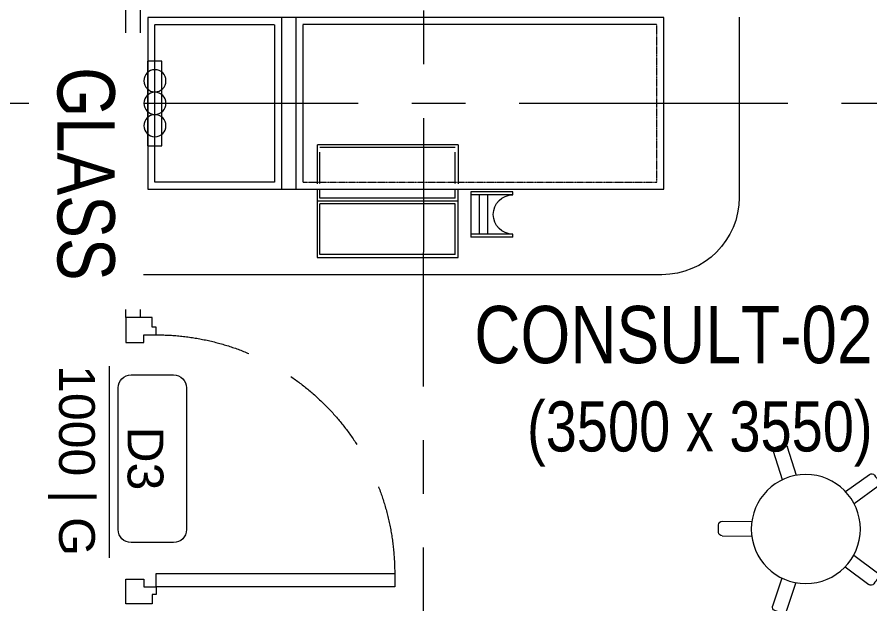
# Model space of a CAD drawing. Header units: metres. Extents: x 60101 to 1133747, y -540 to 107947.
# Drawn here: x 570184 to 573162, y 51377 to 53427 of the extents above; entities that cross this region are included whole.
import ezdxf
from ezdxf.enums import TextEntityAlignment as Align

# ---------------------------------------------------------------- set-up
doc = ezdxf.new("R2010")
doc.units = ezdxf.units.M
doc.header["$LTSCALE"] = 5
doc.header["$PDMODE"] = 3
doc.header["$PDSIZE"] = 20
for name, pattern in [('CENTER', [2, 1.25, -0.25, 0.25, -0.25]), ('DASHED', [0.75, 0.5, -0.25]), ('HIDDEN2', [0.1875, 0.125, -0.0625])]:
    doc.linetypes.add(name, pattern=pattern)
for name, color, linetype in [('A-DIM', 2, 'Continuous'), ('A-TEXT', 3, 'Continuous'), ('A-TEXT-DOOR', 11, 'Continuous')]:
    doc.layers.add(name, color=color, linetype=linetype)
for name, color, linetype, lineweight in [('A-Door', 11, 'Continuous', 15), ('A-DOOR-FRAM', 11, 'Continuous', 9), ('A-FLOR-GRID', 252, 'CENTER', 9), ('A-FURN-FREE', 253, 'Continuous', 5), ('A-WIND', 152, 'Continuous', 5)]:
    doc.layers.add(name, color=color, linetype=linetype, lineweight=lineweight)
doc.styles.add('Arial', font='arial.ttf', dxfattribs={"height": 135})
doc.styles.add('CEN GOTHIC', font='GOTHIC.TTF', dxfattribs={"width": 0.7})
doc.styles.add('century', font='GOTHIC.TTF', dxfattribs={"width": 0.8})
doc.linetypes.add('ZIGZAG', pattern='A,0.0001,-0.2,[131,ltypeshp.shx,S=0.2,R=0,X=-0.2,Y=0],-0.4,[131,ltypeshp.shx,S=0.2,R=180,X=0.2,Y=0],-0.2', length=0.8001)
doc.dimstyles.new('1-50', dxfattribs={"dimscale": 50, "dimtxt": 5, "dimasz": 1.25, "dimexe": 1, "dimexo": 1, "dimgap": 0, "dimtad": 0, "dimdec": 0, "dimrnd": 5, "dimzin": 12, "dimdsep": 46, "dimtxsty": 'CEN GOTHIC', "dimblk": 'ARCHTICK', "dimcen": 1, "dimdle": 1, "dimclrd": 6, "dimclre": 6, "dimclrt": 256, "dimadec": 0, "dimazin": 3, "dimtfac": 1, "dimtdec": 0, "dimtmove": 1, "dimatfit": 2, "dimfxl": 5, "dimfxlon": 1, "dimtvp": 0.75, "dimtolj": 1, "dimtzin": 12, "dimlwd": 18, "dimlwe": 18, "dimarcsym": 0})

# ---------------------------------------------------------------- blocks, each defined once
blk = doc.blocks.new('_ArchTick')
at = {"color": 0, "linetype": 'ByBlock', "const_width": 0.15}
blk.add_lwpolyline([(-0.5, -0.5), (0.5, 0.5)], dxfattribs=at)
blk = doc.blocks.new('*D386')
at = {"layer": 'A-DIM', "color": 6, "lineweight": 18, "transparency": 16777216}
for p, q in [((562958.9981315618, 60773.24887508611), (563060.9292262372, 61055.40140819232)), ((586245.564737994, 52360.68847984532), (586347.4958326694, 52642.84101295154))]:
    blk.add_line(p, q, dxfattribs=at)
at = {"layer": 'A-DIM', "lineweight": 18, "transparency": 16777216}
blk.add_line((562996.9152882736, 61025.36450178723), (586377.5327390746, 52578.82707498796), dxfattribs=at)
at = {"layer": 'Defpoints', "color": 0, "transparency": 16777216}
for p in [(562856.41667273, 60489.29608765381), (586330.5073168902, 52595.81559076719), (586142.9832791622, 52076.73569241306)]:
    blk.add_point(p, dxfattribs=at)
at = {"layer": 'A-DIM', "lineweight": 18, "transparency": 16777216, "xscale": 62.5, "yscale": 62.5, "zscale": 62.5}
for p, rotation in [((563043.940710458, 61008.37598600797), 160.1371189231768), ((586330.5073168902, 52595.81559076719), 340.1371189231768)]:
    blk.add_blockref('_ArchTick', p, dxfattribs=dict(at, rotation=rotation))
at = {"layer": 'A-DIM', "transparency": 16777216, "insert": (574821.0475531656, 57172.52888122335), "char_height": 500, "attachment_point": 5, "rotation": 340.13711892317684, "style": 'century'}
blk.add_mtext('\\A1;24760', dxfattribs=at)
blk = doc.blocks.new('Inf_door_Flush frame  3D - 750X2250 D1-W-1734027-GFC - Second Floor Plan')
at = {"layer": 'A-Door'}
for p, q in [((-375.0000000000083, -18.9999999999973), (-375.0000000000083, 50)), ((-375.0000000000083, 50), (-310.0000000000078, 50)), ((-310.0000000000078, 50), (-310.0000000000078, 3.00000000000277)), ((309.9999999999885, 50), (309.9999999999885, 3.00000000000277)), ((374.9999999999914, 50), (309.9999999999885, 50)), ((374.9999999999914, -18.9999999999973), (374.9999999999914, 50)), ((-330.0000000000093, 3.00000000000277), (-330.0000000000093, -28.99999999999726)), ((-310.0000000000078, 3.00000000000277), (-330.0000000000093, 3.00000000000277)), ((309.9999999999885, 3.00000000000277), (329.9999999999899, 3.00000000000277)), ((329.9999999999899, 3.00000000000277), (329.9999999999899, -28.99999999999726)), ((-350.0000000000082, -18.9999999999973), (-375.0000000000083, -18.9999999999973)), ((-350.0000000000082, -28.99999999999726), (-350.0000000000082, -18.9999999999973)), ((349.9999999999919, -18.9999999999973), (374.9999999999914, -18.9999999999973)), ((349.9999999999919, -28.99999999999726), (349.9999999999919, -18.9999999999973)), ((-330.0000000000093, -28.99999999999726), (-350.0000000000082, -28.99999999999726)), ((294.9999999999887, -28.99999999999726), (294.9999999999887, -653.999999999992)), ((329.9999999999899, -28.99999999999726), (294.9999999999887, -28.99999999999726)), ((329.9999999999899, -653.9999999999923), (329.9999999999899, -28.99999999999733)), ((329.9999999999899, -28.99999999999726), (349.9999999999919, -28.99999999999726)), ((294.9999999999887, -653.9999999999923), (329.9999999999899, -653.9999999999923))]:
    blk.add_line(p, q, dxfattribs=at)
at = {"layer": 'A-Door', "linetype": 'DASHED', "ltscale": 100}
blk.add_arc((294.9999999999878, -28.99999999999524), 624.9999999999977, 180.0000000000001, 269.9999999999998, dxfattribs=at)
blk = doc.blocks.new('A$C01A30E23-flat-4')
at = {"layer": 'A-FURN-FREE', "linetype": 'Continuous'}
for p, q in [((605.3806094955653, 0.0002834680490195751), (1097.183888183907, 0.0002834680490195751)), ((605.3806094955653, -236.4428733573295), (605.3806094955653, 0.0002834680490195751)), ((1097.183888183907, 0.0002834680490195751), (1097.183888183907, -238.4455985841341)), ((1087.347822610289, -9.835782105568796), (615.2166750691831, -9.835782105568796)), ((615.2166750691831, -9.835782105568796), (615.2166750691831, -186.8849624334835)), ((1087.347822610289, -9.835782105568796), (1087.347822610289, -186.8849624334835)), ((1097.183888183907, -196.7210280071013), (605.3806094955653, -196.7210280071013)), ((1087.347822610289, -186.8849624334835), (615.2166750691831, -186.8849624334835)), ((1087.347822610289, -206.5570935807191), (615.2166750691831, -206.5570935807191)), ((615.2166750691831, -206.5570935807191), (615.2166750691831, -236.4428733573295)), ((1087.347822610289, -206.5570935807191), (1087.347822610289, -238.4208650994115))]:
    blk.add_line(p, q, dxfattribs=at)
at = {"layer": 'A-FURN-FREE'}
for p, q in [((1141.543440975249, -228.6095330105163), (1141.543440975249, -71.231864660047)), ((1289.084424581379, -71.231864660047), (1141.543440975249, -71.231864660047)), ((1289.084424581379, -81.06796893198043), (1141.543440975249, -81.06796893198043)), ((1171.051637696102, -218.7734287385829), (1171.051637696102, -81.06796893198043)), ((1200.559834416956, -218.7734287385829), (1200.559834416956, -81.06796893198043)), ((1289.084424581379, -71.231864660047), (1289.084424581379, -81.06796893198043)), ((1289.084424581379, -218.7734287385829), (1141.543440975249, -218.7734287385829)), ((1289.084424581379, -228.6095330105163), (1141.543440975249, -228.6095330105163)), ((1289.084424581379, -218.7734287385829), (1289.084424581379, -228.6095330105163)), ((14.14574056118727, -238.4455985841341), (1815.785084821284, -238.4455985841341)), ((14.14574056118727, -838.4455985836685), (14.14574056118727, -238.4455985841341)), ((481.3588553145528, -838.4455985836685), (481.3588553145528, -239.6110579497181)), ((530.5391831845045, -838.4455985836685), (530.5391831845045, -239.6110579497181)), ((1815.785084821284, -238.4455985841341), (1815.785084821284, -838.4455985836685)), ((13.37297780439258, -389.9158260254189), (62.55330567248166, -389.9158260254189)), ((13.37297780439258, -684.99779323861), (13.37297780439258, -389.9158260254189)), ((62.55330567248166, -389.9158260254189), (62.55330567248166, -684.99779323861)), ((62.55330567248166, -684.99779323861), (13.37297780439258, -684.99779323861)), ((1815.785084821284, -838.4455985836685), (14.14574056118727, -838.4455985836685))]:
    blk.add_line(p, q, dxfattribs=at)
at = {"layer": 'A-FURN-FREE', "linetype": 'HIDDEN2', "ltscale": 0.5}
for p, q in [((38.73590449616313, -263.0357625186443), (38.73590449616313, -813.8554346491583)), ((456.7686913795769, -263.0357625186443), (38.73590449616313, -263.0357625186443)), ((456.7686913795769, -813.8554346491583), (456.7686913795769, -263.0357625186443)), ((555.1293471176177, -813.8554346491583), (555.1293471176177, -263.0357625186443)), ((605.3806094955653, -393.4423394822516), (605.3806094955653, -256.6803602469154)), ((615.2166750691831, -256.8017947864719), (615.2166750691831, -367.8965357355773)), ((1087.347822610289, -256.8017947864719), (1087.347822610289, -367.8965357355773)), ((1097.183888183907, -393.4423394822516), (1097.183888183907, -256.6803602469154)), ((1087.347822610289, -383.6062739086337), (615.2166750691831, -383.6062739086337)), ((1097.183888183907, -393.4423394822516), (605.3806094955653, -393.4423394822516)), ((38.73590449616313, -813.8554346491583), (456.7686913795769, -813.8554346491583)), ((1791.194920888171, -813.8554346491583), (555.1293471176177, -813.8554346491583))]:
    blk.add_line(p, q, dxfattribs=at)
at = {"layer": 'A-FURN-FREE', "linetype": 'HIDDEN2'}
for p, q in [((555.1293471176177, -263.0357625186443), (1791.194920888171, -263.0357625186443)), ((1791.194920888171, -263.0357625186443), (1791.194920888171, -813.8554346491583))]:
    blk.add_line(p, q, dxfattribs=at)
at = {"layer": 'A-FURN-FREE'}
for centre in [(38.66369897499681, -459.9446499100886), (38.66369897499681, -538.4455985836685), (38.66369897499681, -616.9466463481076)]:
    blk.add_circle(centre, 38.66452455252815, dxfattribs=at)
blk.add_arc((1289.278107330203, -149.9206988350488), 68.85300231765974, 90.16117261325665, 269.8388273867433, dxfattribs=at)
blk = doc.blocks.new('CHAIR7-flat-7')
at = {"layer": 'A-FURN-FREE'}
for p, q in [((117.4479166686157, 344.7121726874701), (409.6354166734642, 344.7121726874701)), ((458.3333333409391, 275.0000000045634), (68.75000000114096, 275.0000000045634)), ((0, 206.2500000034225), (0, -206.2500000034224)), ((527.0833333420798, -170.5026295012076), (527.0833333420798, 170.5026295012041)), ((68.75000000114073, -275.0000000045634), (458.333333340939, -275.0000000045634)), ((117.4479166686156, -343.7500000057044), (409.6354166734641, -343.7500000057044))]:
    blk.add_line(p, q, dxfattribs=at)
for centre, radius, start, end in [((127.4739583354487, 310.3371726868997), 35.80729166726086, 73.73979529169013, 286.2602047083099), ((399.6093750066311, 310.3371726868997), 35.80729166726086, 253.7397952916901, 106.2602047083099), ((68.75000000114085, 206.2500000034225), 68.75000000114083, 90, 180), ((458.3333333409391, 206.2500000034224), 68.75000000114083, 62.41555916322926, 90), ((512.0655090005943, 254.844749829811), 25.13501855098912, 53.30993542846431, 212.0274125050124), ((160.4166666693286, 0), 458.333333340939, 323.1301023541534, 36.86989764584663), ((110.5406437344748, -1.932676241267473e-12), 450.0877235965957, 327.5757525045905, 32.42424749540942), ((68.75000000114073, -206.2500000034227), 68.75000000114083, 180, 270), ((458.333333340939, -206.2500000034227), 68.75000000114083, 270, 297.5844408367707), ((512.065509000594, -254.8447498298112), 25.13501855098912, 147.9725874949876, 306.6900645715356), ((127.4739583354486, -309.3750000051339), 35.80729166726086, 73.73979529169013, 286.2602047083099), ((399.609375006631, -309.3750000051339), 35.80729166726086, 253.7397952916901, 106.2602047083099)]:
    blk.add_arc(centre, radius, start, end, dxfattribs=at)
blk = doc.blocks.new('CHAIR1-flat-5')
at = {"layer": 'A-FURN-FREE'}
for p, q in [((-454.2826668818018, 192.5455735002095), (-478.7302453333882, 209.2728640198848)), ((-133.1624442627772, 217.8932106050552), (-358.3028115357938, 198.3157873644813)), ((-439.4714689207406, 109.7826879484824), (-439.4714689207406, -109.7826879484824)), ((-454.2826668818018, -192.5455735002095), (-478.7302453333882, -209.2728640198848)), ((-358.3028115357938, -198.3157873644813), (-133.1624442627772, -217.8932106050552))]:
    blk.add_line(p, q, dxfattribs=at)
at = {"layer": 'A-FURN-FREE', "extrusion": (0, 0, -1)}
for centre, major_axis, start_param, end_param in [((-172.8699056120181, 0), (-370.6017795822561, 0), 5.683135094195912, 6.883235520163261), ((-125.4639138783014, 129.3601111904805), (-88.86718776934285, 0), 1.484057988112188, 2.590190223075458), ((-172.8699056120181, 0), (-340.9793836590649, 0), 5.683135094195912, 6.883235520163261), ((-350.6042811509064, 109.7826879494494), (-88.86718776983406, 0), 6.283185307179586, 7.767243295287606), ((-335.5945135505424, 0), (-335.6239595516206, 0), 2.589880270331686, 3.693305036847899), ((-350.6042811509064, -109.7826879494494), (-88.86718776983403, 0), 4.799127319071566, 6.283185307179586), ((-125.4639138783009, -129.3601111904817), (-88.86718776934181, 0), 3.692995084104118, 4.799127319067405)]:
    blk.add_ellipse(centre, major_axis=major_axis, ratio=1, start_param=start_param, end_param=end_param, dxfattribs=at)
blk = doc.blocks.new('CHAIR1-flat-6')
at = {"layer": 'A-FURN-FREE'}
for p, q in [((-454.2826668818018, 192.5455735002096), (-478.7302453333882, 209.2728640198848)), ((-454.2826668818018, -192.5455735002095), (-478.7302453333882, -209.2728640198848))]:
    blk.add_line(p, q, dxfattribs=at)
blk.add_lwpolyline([(-49.76767411988453, -175.916059773534, -0.2838044351802746), (-133.1624442627772, -217.8932106050552), (-358.3028115357938, -198.3157873644811, -0.3890307372447043), (-439.4714689207406, -109.7826879484824), (-439.4714689207406, 109.7826879484824, -0.3890307372447047), (-358.3028115357938, 198.3157873644814), (-133.1624442627772, 217.8932106050552, -0.2838044351802786), (-49.76767411988453, 175.916059773534)], format="xyb", dxfattribs=at)
for centre, radius, start, end in [((-172.8699056120181, 0), 370.6017795822561, 145.619655300114, 214.380344699886), ((-172.8699056120181, 0), 340.9793836590649, 145.619655300114, 214.380344699886), ((-335.5945135505424, 0), 335.6239595516206, 328.3892089342005, 31.61079106579953)]:
    blk.add_arc(centre, radius, start, end, dxfattribs=at)
blk = doc.blocks.new('044-flat-3')
at = {"layer": 'A-FURN-FREE'}
for p, q in [((222.3010423001444, 171.7095573212243), (190.4646563487026, 269.6918782471339)), ((270.6147133280916, 187.4076206355153), (238.7783273766502, 285.389941561431)), ((442.6119132288929, 131.5223424544631), (525.9606539535359, 192.0787472466086)), ((472.4714038516126, 90.42427923580476), (555.8201447700917, 150.9806839322246)), ((12.97621755590899, 25.40000000008149), (116.0009269305688, 25.40000000008149)), ((12.97621755590899, -25.40000000008149), (116.0009270568626, -25.40000000008149)), ((472.4714036711928, -90.42427863161129), (555.8201447700944, -150.980683932225)), ((442.6119126998331, -131.5223420700718), (525.9606539535388, -192.0787472466031)), ((222.3010425639798, -171.70955650923), (190.4646563487112, -269.6918782471339)), ((270.6147136160448, -187.4076197492914), (238.7783273766556, -285.3899415614369))]:
    blk.add_line(p, q, dxfattribs=at)
blk.add_circle((304.7999998484638, 4.69375208922429e-07), 190.4999997659235, dxfattribs=at)
for centre, radius, start, end in [((202.5430741056881, 273.6163940757065), 12.70000000004074, 110.4919063689764, 197.9999999999912), ((304.8000000009779, 0), 304.8000000009778, 105.5080936310243, 110.4919063689764), ((226.6999096196618, 281.465425732858), 12.70000000004074, 17.99999999999128, 105.5080936310117), ((533.4255266576733, 181.8042314180154), 12.70000000004074, 38.49190636897402, 125.9999999999937), ((304.8000000009779, 0), 304.8000000009778, 33.50809363102103, 38.49190636898422), ((548.3552720659571, 161.2551997608177), 12.70000000004074, 305.9999999999937, 33.50809363102103), ((304.8000000009779, 0), 304.8000000009778, 177.5080936310232, 182.4919063689767), ((12.97621755590899, 12.70000000004075), 12.70000000004074, 90, 177.5080936310232), ((12.97621755590899, -12.70000000004075), 12.70000000004074, 182.4919063689767, 270), ((304.8000000009779, 0), 304.8000000009778, 321.508093631026, 326.491906368979), ((548.3552720659571, -161.255199760818), 12.70000000004074, 326.491906368979, 54.00000000000632), ((533.4255266576762, -181.80423141801), 12.70000000004074, 234.0000000000063, 321.5080936310341), ((202.5430741056937, -273.6163940757069), 12.70000000004074, 161.9999999999963, 249.5080936310235), ((304.8000000009779, 0), 304.8000000009778, 249.5080936310235, 254.4919063689757), ((226.6999096196645, -281.465425732858), 12.70000000004074, 254.4919063689883, 341.9999999999923)]:
    blk.add_arc(centre, radius, start, end, dxfattribs=at)
blk = doc.blocks.new('CON-T-1-flat-3')
at = {"layer": 'A-FURN-FREE', "linetype": 'Continuous', "ltscale": 50}
for points in [[(-1850.0196377635, -1499.998873710632), (-1250.0196377635, -1499.998873710632), (-1250.0196377635, -149.9988737106323), (-1850.0196377635, -149.9988737106323)], [(-1250.0196377635, -149.9988737106323), (-1250.0196377635, -599.9988737106323), (-50, -600), (-50, -150)]]:
    blk.add_lwpolyline(points, close=True, dxfattribs=at)
at = {"rotation": 359.9999999999999}
for name, p in [('CHAIR1-flat-5', (-1926.172439992428, -528.7413918972015)), ('CHAIR7-flat-7', (-1103.538477748632, -1104.831917762756)), ('CHAIR1-flat-6', (-1926.172439992428, -1164.527811527252)), ('044-flat-3', (-1548.38247781992, -1903.864708423615))]:
    blk.add_blockref(name, p, dxfattribs=at)
blk = doc.blocks.new('DOOR-NAME-NEW')
at = {"layer": 'A-DOOR-FRAM'}
blk.add_line((-323.1754923953122, 0), (346.4791159013603, 0), dxfattribs=at)
blk.add_lwpolyline([(-292.6930766478181, 225.0774963833392, -0.414213562373095), (-247.6930766478181, 270.0774963833392), (247.6930766478181, 270.0774963833392, -0.414213562373095), (292.6930766478181, 225.0774963833392), (292.6930766478181, 76.6205697208643, -0.414213562373095), (247.6930766478181, 31.6205697208643), (-247.6930766478181, 31.6205697208643, -0.414213562373095), (-292.6930766478181, 76.6205697208643)], format="xyb", close=True, dxfattribs=at)
at = {"layer": 'A-TEXT', "color": 30, "true_color": 0xff8c1a, "style": 'Arial'}
for tag, p in [('D5C', (-1.303779687732458, 77.316281799227)), ('DSIZE', (7.30733803845942, -210))]:
    blk.add_attdef(tag, text='', height=150, dxfattribs=at).set_placement(p, align=Align.CENTER)
blk = doc.blocks.new('COL.CEN')
at = {"layer": 'A-FLOR-GRID', "ltscale": 150}
for p, q in [((122.3007245161571, 2842.77133483591), (133.9428300905538, 23396.51957174162)), ((-10036.26838279075, 17331.90794201626), (13356.59099061473, 17331.90794201626))]:
    blk.add_line(p, q, dxfattribs=at)
blk = doc.blocks.new('COL WITH GRID')
at = {"layer": 'A-TEXT'}
blk.add_blockref('COL.CEN', (-8092.389425362577, -1757.19115636585), dxfattribs=at)

msp = doc.modelspace()

# ---------------------------------------------------------------- linework, layer by layer
at = {"layer": 'A-FURN-FREE', "linetype": 'ZIGZAG', "ltscale": 25, "elevation": -286.9999999999919}
msp.add_lwpolyline([(572705.7377154673, 53427.28432528453), (572705.7377154673, 52797.28432599979, -0.4142135623730636), (572435.7377154673, 52527.28432599979), (570614.2520981575, 52527.28432599979)], format="xyb", dxfattribs=at)
at = {"layer": 'A-WIND', "elevation": -286.9999999999919}
msp.add_lwpolyline([(570614.2520981315, 53577.29436340449), (570614.2520981613, 52377.29436340449), (570564.2520981613, 52377.29436340449), (570564.2520981315, 53577.29436340449)], close=True, dxfattribs=at)

# ---------------------------------------------------------------- block references
msp.add_blockref('COL WITH GRID', (579566.3575196421, 37551.57030557218))
at = {"layer": 'A-Door', "lineweight": 15, "xscale": -1.333333333333312, "yscale": 1.333333333333312, "zscale": 1.333333333333312, "rotation": 90.00405298117019}
msp.add_blockref('Inf_door_Flush frame  3D - 750X2250 D1-W-1734027-GFC - Second Floor Plan', (570630.8678787234, 51877.29907884715, -573.9999999999839), dxfattribs=at)
at = {"layer": 'A-FURN-FREE', "xscale": -1}
for name, p, rotation in [('A$C01A30E23-flat-4', (570626.8048516604, 52587.62499038785), 180), ('CON-T-1-flat-3', (574170.3350680156, 49727.32911913007, -286.9999999999919), 179.6463957608293)]:
    msp.add_blockref(name, p, dxfattribs=dict(at, rotation=rotation))
at = {"layer": 'A-TEXT-DOOR', "color": 30, "true_color": 0xff8c1a}
ref = msp.add_blockref('DOOR-NAME-NEW', (570505.830523211, 51884.47558655856, -573.9999999999839), dxfattribs=dict(at, rotation=270))
ref.add_attrib('DSIZE', '1000 | G', dxfattribs={"layer": '0', "height": 125, "rotation": 270, "style": 'Arial'}).set_placement((570330.830523211, 51878.38613810657, -573.9999999999839), align=Align.CENTER)
ref.add_attrib('D5C', 'D3', dxfattribs={"layer": '0', "height": 125, "rotation": 270, "style": 'Arial'}).set_placement((570570.2607581201, 51885.56206956027, -573.9999999999839), align=Align.CENTER)

# ---------------------------------------------------------------- texts
at = {"layer": 'A-TEXT', "insert": (573171.6589587615, 51857.211750394, 286.9999999999919), "char_height": 200, "width": 2075.038593365356, "attachment_point": 9, "style": 'century'}
msp.add_mtext('{\\fArial|b0|i0|c0|p34;CONSULT-02\\P\\H0.875x;(3500 x 3550)}', dxfattribs=at)

# ---------------------------------------------------------------- dimensions: what is measured, and where the dimension line sits
at = {"layer": 'A-DIM', "color": 1}
dim = msp.add_aligned_dim(p1=(562856.4166727299, 60489.29608765384), p2=(586142.9832791621, 52076.73569241306), distance=551.9141288290962, dimstyle='1-50', override={"dimtxt": 10, "dimtxsty": 'century', "dimblk": 'ArchTick', "dimclrd": 256, "dimclre": 6}, dxfattribs=at)
dim.commit()
dim.dimension.update_dxf_attribs({"geometry": '*D386', "text_midpoint": (574821.0475531656, 57172.52888122335)})

# ---------------------------------------------------------------- next in the draw order: texts
at = {"layer": 'A-TEXT', "extrusion": (-0.000365439744260801, 9.406342291004035e-07, 0.9999999332264522), "insert": (570525.4259716572, 52506.78710724774, -0.5231152794973575), "char_height": 199.9999999999995, "width": 764.2700022905957, "attachment_point": 3, "text_direction": (-3.437453158225586e-10, -0.9999999999995576, 9.406341662912675e-07), "style": 'century', "bg_fill": 2}
msp.add_mtext('{\\fArial|b0|i0|c0|p34;GLASS}', dxfattribs=at)

doc.saveas('drawing.dxf')
